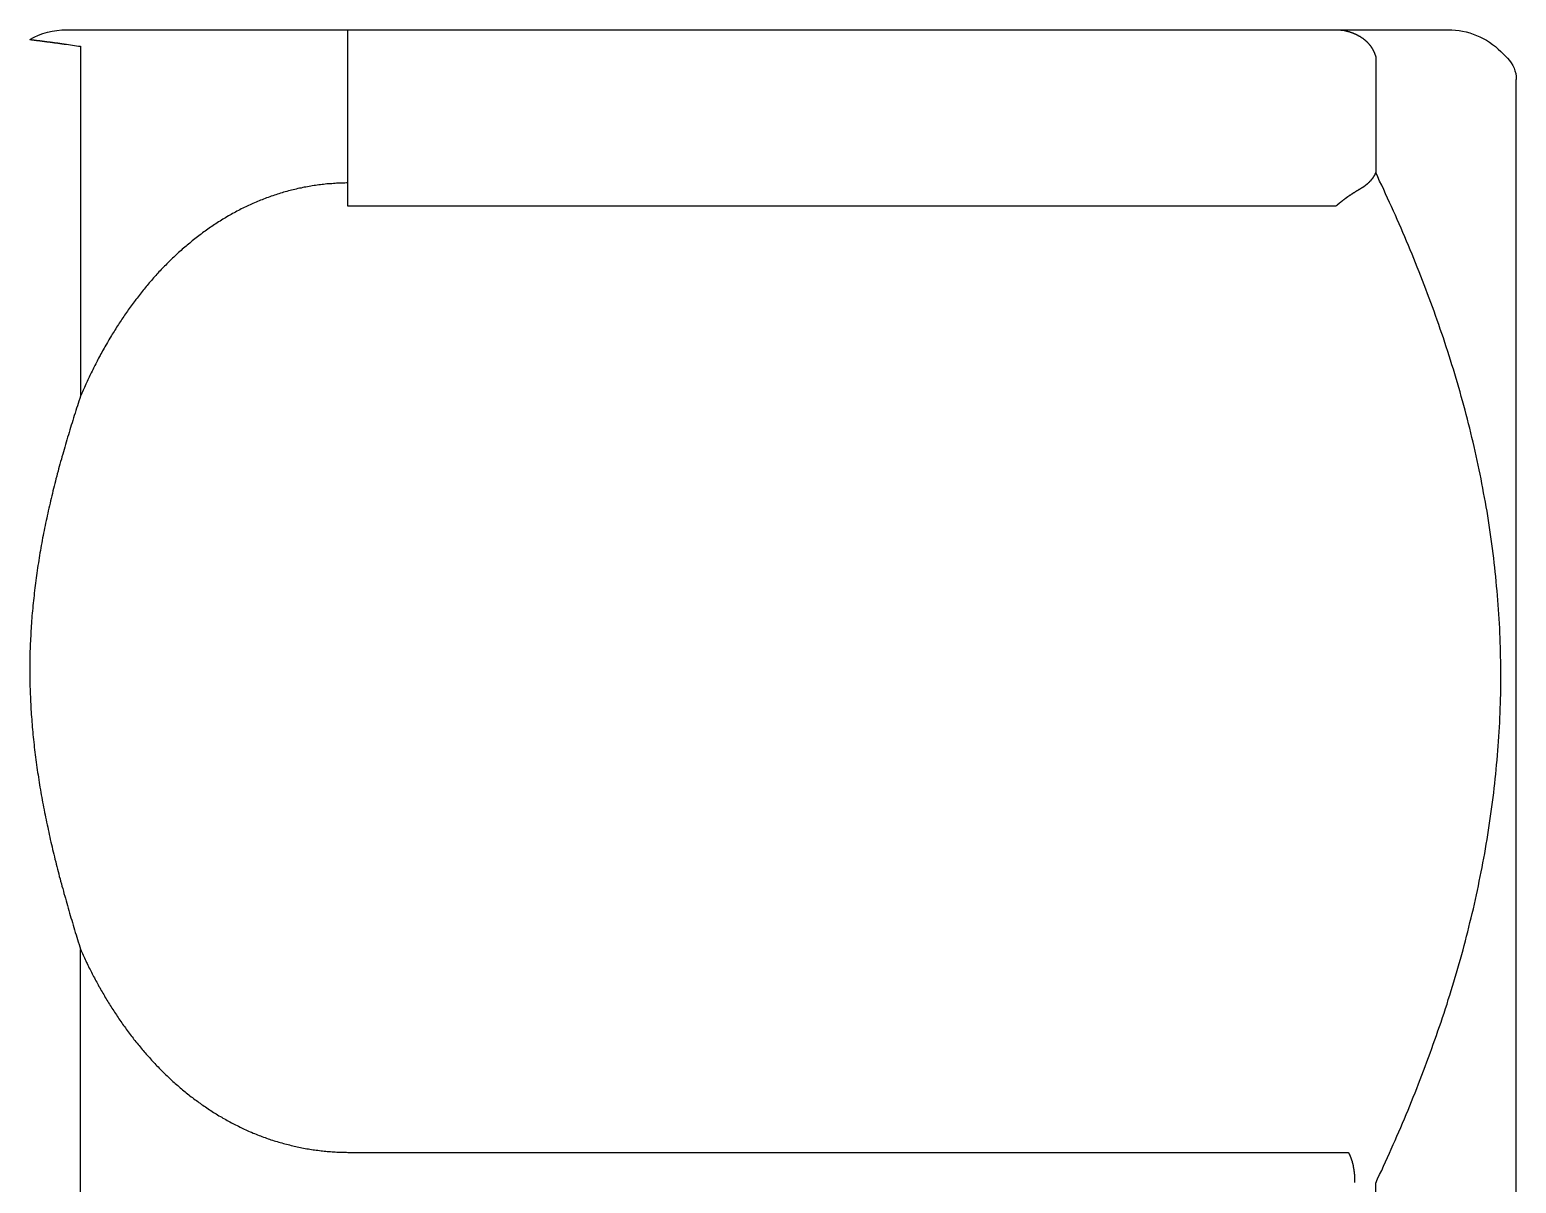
# Model space of a CAD drawing. Header units: millimetres. Extents: x 0 to 3800, y -67 to 2530.
# Drawn here: x 2366.39 to 2376.61, y 893.6 to 901.53 of the extents above; entities that cross this region are included whole.
import ezdxf

# ---------------------------------------------------------------- set-up
doc = ezdxf.new("R2010")
doc.units = ezdxf.units.MM
doc.layers.add('내부선 및 부속', color=4, linetype='Continuous')

msp = doc.modelspace()

# ---------------------------------------------------------------- linework, layer by layer
at = {"layer": '내부선 및 부속', "linetype": 'Continuous'}
for p, q in [((2366.647, 901.528), (2376.143, 901.528)), ((2368.581, 900.316), (2368.581, 901.528)), ((2366.743, 901.414), (2366.743, 899.009)), ((2375.646, 901.343), (2375.646, 900.546)), ((2376.506, 901.378), (2376.552, 901.332)), ((2376.612, 884.418), (2376.612, 901.186)), ((2375.373, 900.316), (2368.581, 900.316)), ((2366.743, 890.397), (2366.743, 895.207)), ((2368.581, 893.812), (2375.457, 893.812)), ((2375.646, 892.005), (2375.646, 893.6))]:
    msp.add_line(p, q, dxfattribs=at)
at = {"layer": '내부선 및 부속', "linetype": 'Continuous', "flags": 128}
for points in [[(2366.394, 901.461, -0.130102), (2366.647, 901.528)], [(2376.143, 901.528, -0.198912), (2376.506, 901.378)], [(2366.632, 901.43, -0.002224), (2366.743, 901.414)], [(2376.552, 901.332, -0.198912), (2376.612, 901.186)]]:
    msp.add_lwpolyline(points, format="xyb", dxfattribs=at)
for points in [[(2375.373, 901.528), (2375.374, 901.528), (2375.375, 901.528), (2375.376, 901.528), (2375.377, 901.528), (2375.378, 901.528), (2375.379, 901.528), (2375.38, 901.528), (2375.381, 901.528), (2375.382, 901.528), (2375.383, 901.528), (2375.385, 901.528), (2375.386, 901.528), (2375.387, 901.528), (2375.388, 901.528), (2375.389, 901.528), (2375.39, 901.528), (2375.391, 901.528), (2375.392, 901.528), (2375.393, 901.528), (2375.394, 901.528), (2375.395, 901.528), (2375.396, 901.527), (2375.397, 901.527), (2375.398, 901.527), (2375.399, 901.527), (2375.4, 901.527), (2375.401, 901.527), (2375.402, 901.527), (2375.404, 901.527), (2375.405, 901.527), (2375.406, 901.527), (2375.407, 901.526), (2375.408, 901.526), (2375.409, 901.526), (2375.41, 901.526), (2375.411, 901.526), (2375.412, 901.526), (2375.413, 901.526), (2375.414, 901.526), (2375.415, 901.525), (2375.416, 901.525), (2375.417, 901.525), (2375.418, 901.525), (2375.419, 901.525), (2375.42, 901.525), (2375.421, 901.524), (2375.422, 901.524), (2375.424, 901.524), (2375.425, 901.524), (2375.426, 901.524), (2375.427, 901.524), (2375.428, 901.523), (2375.429, 901.523), (2375.43, 901.523), (2375.431, 901.523), (2375.432, 901.523), (2375.433, 901.522), (2375.434, 901.522), (2375.435, 901.522), (2375.436, 901.522), (2375.437, 901.522), (2375.438, 901.521), (2375.439, 901.521), (2375.44, 901.521), (2375.441, 901.521), (2375.442, 901.52), (2375.443, 901.52), (2375.444, 901.52), (2375.445, 901.52), (2375.446, 901.519), (2375.447, 901.519), (2375.449, 901.519), (2375.45, 901.519), (2375.451, 901.518), (2375.452, 901.518), (2375.453, 901.518), (2375.454, 901.518), (2375.455, 901.517), (2375.456, 901.517), (2375.457, 901.517), (2375.458, 901.516), (2375.459, 901.516), (2375.46, 901.516), (2375.461, 901.516), (2375.462, 901.515), (2375.463, 901.515), (2375.464, 901.515), (2375.465, 901.514), (2375.466, 901.514), (2375.467, 901.514), (2375.468, 901.513), (2375.469, 901.513), (2375.47, 901.513), (2375.471, 901.512), (2375.472, 901.512), (2375.473, 901.512), (2375.474, 901.511), (2375.475, 901.511), (2375.476, 901.511), (2375.477, 901.51), (2375.477, 901.51), (2375.478, 901.51), (2375.479, 901.51), (2375.48, 901.509), (2375.481, 901.509), (2375.482, 901.509), (2375.483, 901.508), (2375.484, 901.508), (2375.485, 901.507), (2375.486, 901.507), (2375.487, 901.507), (2375.488, 901.506), (2375.489, 901.506), (2375.49, 901.506), (2375.491, 901.505), (2375.492, 901.505), (2375.493, 901.504), (2375.494, 901.504), (2375.495, 901.504), (2375.496, 901.503), (2375.497, 901.503), (2375.498, 901.502), (2375.499, 901.502), (2375.5, 901.501), (2375.501, 901.501), (2375.502, 901.501), (2375.503, 901.5), (2375.504, 901.5), (2375.505, 901.499), (2375.506, 901.499), (2375.506, 901.498), (2375.507, 901.498), (2375.508, 901.498), (2375.509, 901.497), (2375.51, 901.497), (2375.511, 901.496), (2375.512, 901.496), (2375.513, 901.495), (2375.514, 901.495), (2375.515, 901.494), (2375.516, 901.494), (2375.517, 901.493), (2375.518, 901.493), (2375.519, 901.492), (2375.52, 901.492), (2375.521, 901.491), (2375.522, 901.491), (2375.523, 901.49), (2375.523, 901.49), (2375.524, 901.489), (2375.525, 901.489), (2375.526, 901.488), (2375.527, 901.488), (2375.528, 901.487), (2375.529, 901.487), (2375.53, 901.486), (2375.531, 901.486), (2375.532, 901.485), (2375.533, 901.485), (2375.534, 901.484), (2375.534, 901.484)], [(2375.534, 901.484), (2375.535, 901.484), (2375.536, 901.483), (2375.537, 901.483), (2375.538, 901.482), (2375.539, 901.481), (2375.54, 901.481), (2375.541, 901.48), (2375.542, 901.48), (2375.543, 901.479), (2375.543, 901.478), (2375.544, 901.478), (2375.545, 901.477), (2375.546, 901.477), (2375.547, 901.476), (2375.548, 901.475), (2375.549, 901.475), (2375.55, 901.474), (2375.551, 901.473), (2375.552, 901.473), (2375.553, 901.472), (2375.554, 901.471), (2375.555, 901.471), (2375.556, 901.47), (2375.557, 901.469), (2375.558, 901.469), (2375.559, 901.468), (2375.56, 901.467), (2375.561, 901.466), (2375.562, 901.466), (2375.562, 901.465), (2375.563, 901.464), (2375.564, 901.464), (2375.565, 901.463), (2375.566, 901.462), (2375.567, 901.461), (2375.568, 901.461), (2375.569, 901.46), (2375.57, 901.459), (2375.571, 901.459), (2375.571, 901.458), (2375.572, 901.457), (2375.573, 901.456), (2375.574, 901.455), (2375.575, 901.455), (2375.576, 901.454), (2375.577, 901.453), (2375.578, 901.452), (2375.578, 901.452), (2375.579, 901.451), (2375.58, 901.45), (2375.581, 901.449), (2375.582, 901.448), (2375.583, 901.448), (2375.584, 901.447), (2375.584, 901.446), (2375.585, 901.445), (2375.586, 901.444), (2375.587, 901.444), (2375.588, 901.443), (2375.588, 901.442), (2375.589, 901.441), (2375.59, 901.44), (2375.591, 901.439), (2375.592, 901.439), (2375.592, 901.438), (2375.593, 901.437), (2375.594, 901.436), (2375.595, 901.435), (2375.596, 901.434), (2375.596, 901.433), (2375.597, 901.433), (2375.598, 901.432), (2375.599, 901.431), (2375.599, 901.43), (2375.6, 901.429), (2375.601, 901.428), (2375.602, 901.427), (2375.602, 901.426), (2375.603, 901.425), (2375.604, 901.424), (2375.605, 901.424), (2375.605, 901.423), (2375.606, 901.422), (2375.607, 901.421), (2375.607, 901.42), (2375.608, 901.419), (2375.609, 901.418), (2375.609, 901.417), (2375.61, 901.416), (2375.611, 901.415), (2375.612, 901.414), (2375.612, 901.413), (2375.613, 901.412), (2375.613, 901.411), (2375.614, 901.41), (2375.615, 901.409), (2375.615, 901.409), (2375.616, 901.408), (2375.617, 901.407), (2375.617, 901.406), (2375.617, 901.406), (2375.618, 901.405), (2375.619, 901.404), (2375.619, 901.403), (2375.62, 901.402), (2375.62, 901.401), (2375.621, 901.4), (2375.622, 901.399), (2375.622, 901.398), (2375.623, 901.397), (2375.623, 901.396), (2375.624, 901.395), (2375.624, 901.394), (2375.625, 901.393), (2375.626, 901.392), (2375.626, 901.391), (2375.627, 901.39), (2375.627, 901.389), (2375.628, 901.388), (2375.628, 901.387), (2375.629, 901.385), (2375.629, 901.384), (2375.63, 901.383), (2375.63, 901.382), (2375.631, 901.381), (2375.631, 901.38), (2375.632, 901.379), (2375.632, 901.378), (2375.633, 901.377), (2375.633, 901.376), (2375.634, 901.375), (2375.634, 901.374), (2375.635, 901.373), (2375.635, 901.372), (2375.636, 901.371), (2375.636, 901.37), (2375.637, 901.369), (2375.637, 901.368), (2375.638, 901.367), (2375.638, 901.365), (2375.638, 901.364), (2375.639, 901.363), (2375.639, 901.362), (2375.64, 901.361), (2375.64, 901.36), (2375.641, 901.359), (2375.641, 901.358), (2375.641, 901.357), (2375.642, 901.356), (2375.642, 901.355), (2375.642, 901.354), (2375.643, 901.352), (2375.643, 901.351), (2375.644, 901.35), (2375.644, 901.349), (2375.644, 901.348), (2375.645, 901.347), (2375.645, 901.346), (2375.645, 901.345), (2375.646, 901.344), (2375.646, 901.344)], [(2366.394, 901.461), (2366.394, 901.461), (2366.395, 901.461), (2366.396, 901.461), (2366.397, 901.461), (2366.398, 901.461), (2366.399, 901.46), (2366.399, 901.46), (2366.4, 901.46), (2366.401, 901.46), (2366.402, 901.46), (2366.403, 901.46), (2366.403, 901.46), (2366.404, 901.46), (2366.405, 901.46), (2366.406, 901.459), (2366.407, 901.459), (2366.408, 901.459), (2366.408, 901.459), (2366.409, 901.459), (2366.41, 901.459), (2366.411, 901.459), (2366.412, 901.459), (2366.413, 901.459), (2366.413, 901.459), (2366.414, 901.459), (2366.415, 901.459), (2366.416, 901.459), (2366.417, 901.458), (2366.418, 901.458), (2366.418, 901.458), (2366.419, 901.458), (2366.42, 901.458), (2366.421, 901.458), (2366.422, 901.458), (2366.423, 901.458), (2366.423, 901.458), (2366.424, 901.458), (2366.425, 901.457), (2366.426, 901.457), (2366.427, 901.457), (2366.428, 901.457), (2366.428, 901.457), (2366.429, 901.457), (2366.43, 901.457), (2366.431, 901.457), (2366.432, 901.456), (2366.433, 901.456), (2366.433, 901.456), (2366.434, 901.456), (2366.435, 901.456), (2366.436, 901.456), (2366.437, 901.456), (2366.438, 901.456), (2366.438, 901.456), (2366.439, 901.455), (2366.44, 901.455), (2366.441, 901.455), (2366.442, 901.455), (2366.442, 901.455), (2366.443, 901.455), (2366.444, 901.455), (2366.445, 901.455), (2366.446, 901.455), (2366.447, 901.455), (2366.447, 901.454), (2366.448, 901.454), (2366.449, 901.454), (2366.45, 901.454), (2366.451, 901.454), (2366.452, 901.454), (2366.452, 901.454), (2366.453, 901.454), (2366.454, 901.454), (2366.455, 901.454), (2366.456, 901.453), (2366.457, 901.453), (2366.457, 901.453), (2366.458, 901.453), (2366.459, 901.453), (2366.46, 901.453), (2366.461, 901.453), (2366.462, 901.453), (2366.462, 901.453), (2366.463, 901.453), (2366.464, 901.452), (2366.465, 901.452), (2366.466, 901.452), (2366.467, 901.452), (2366.467, 901.452), (2366.468, 901.452), (2366.469, 901.452), (2366.47, 901.452), (2366.471, 901.452), (2366.472, 901.452), (2366.472, 901.451), (2366.473, 901.451), (2366.474, 901.451), (2366.475, 901.451), (2366.476, 901.451), (2366.477, 901.451), (2366.477, 901.451), (2366.477, 901.451), (2366.478, 901.451), (2366.479, 901.451), (2366.48, 901.45), (2366.481, 901.45), (2366.481, 901.45), (2366.482, 901.45), (2366.483, 901.45), (2366.484, 901.45), (2366.485, 901.45), (2366.486, 901.45), (2366.486, 901.45), (2366.487, 901.45), (2366.488, 901.449), (2366.489, 901.449), (2366.49, 901.449), (2366.491, 901.449), (2366.491, 901.449), (2366.492, 901.449), (2366.493, 901.449), (2366.494, 901.449), (2366.495, 901.449), (2366.496, 901.448), (2366.496, 901.448), (2366.497, 901.448), (2366.498, 901.448), (2366.499, 901.448), (2366.5, 901.448), (2366.501, 901.448), (2366.501, 901.448), (2366.502, 901.448), (2366.503, 901.447), (2366.504, 901.447), (2366.505, 901.447), (2366.506, 901.447), (2366.506, 901.447), (2366.507, 901.447), (2366.508, 901.447), (2366.509, 901.447), (2366.51, 901.447), (2366.511, 901.447), (2366.511, 901.446), (2366.512, 901.446), (2366.513, 901.446), (2366.514, 901.446), (2366.515, 901.446), (2366.515, 901.446), (2366.516, 901.446), (2366.517, 901.446), (2366.518, 901.446), (2366.519, 901.445), (2366.52, 901.445), (2366.52, 901.445), (2366.521, 901.445), (2366.522, 901.445), (2366.523, 901.445), (2366.524, 901.445), (2366.525, 901.445), (2366.525, 901.445), (2366.526, 901.444), (2366.527, 901.444), (2366.528, 901.444), (2366.529, 901.444), (2366.53, 901.444), (2366.53, 901.444), (2366.531, 901.444), (2366.532, 901.444), (2366.533, 901.444), (2366.534, 901.443), (2366.535, 901.443), (2366.535, 901.443), (2366.536, 901.443), (2366.537, 901.443), (2366.538, 901.443), (2366.539, 901.443), (2366.54, 901.443), (2366.54, 901.443), (2366.541, 901.442), (2366.542, 901.442), (2366.543, 901.442), (2366.544, 901.442), (2366.545, 901.442), (2366.545, 901.442), (2366.546, 901.442), (2366.547, 901.442), (2366.548, 901.442), (2366.549, 901.441), (2366.549, 901.441), (2366.55, 901.441), (2366.551, 901.441), (2366.552, 901.441), (2366.553, 901.441), (2366.554, 901.441), (2366.554, 901.441), (2366.555, 901.441), (2366.556, 901.44), (2366.557, 901.44), (2366.558, 901.44), (2366.559, 901.44), (2366.559, 901.44), (2366.559, 901.44), (2366.56, 901.44), (2366.561, 901.44), (2366.562, 901.44), (2366.563, 901.44), (2366.564, 901.439), (2366.564, 901.439), (2366.565, 901.439), (2366.566, 901.439), (2366.567, 901.439), (2366.568, 901.439), (2366.569, 901.439), (2366.569, 901.439), (2366.57, 901.439), (2366.571, 901.438), (2366.572, 901.438), (2366.573, 901.438), (2366.574, 901.438), (2366.574, 901.438), (2366.575, 901.438), (2366.576, 901.438), (2366.577, 901.438), (2366.578, 901.438), (2366.579, 901.437), (2366.579, 901.437), (2366.58, 901.437), (2366.581, 901.437), (2366.582, 901.437), (2366.583, 901.437), (2366.583, 901.437), (2366.584, 901.437), (2366.585, 901.437), (2366.586, 901.436), (2366.587, 901.436), (2366.588, 901.436), (2366.588, 901.436), (2366.589, 901.436), (2366.59, 901.436), (2366.591, 901.436), (2366.592, 901.436), (2366.593, 901.436), (2366.593, 901.435), (2366.594, 901.435), (2366.595, 901.435), (2366.596, 901.435), (2366.597, 901.435), (2366.598, 901.435), (2366.598, 901.435), (2366.599, 901.435), (2366.6, 901.435), (2366.601, 901.434), (2366.602, 901.434), (2366.603, 901.434), (2366.603, 901.434), (2366.604, 901.434), (2366.605, 901.434), (2366.606, 901.434), (2366.607, 901.434), (2366.608, 901.433), (2366.608, 901.433), (2366.609, 901.433), (2366.61, 901.433), (2366.611, 901.433), (2366.612, 901.433), (2366.612, 901.433), (2366.613, 901.433), (2366.614, 901.433), (2366.615, 901.432), (2366.616, 901.432), (2366.617, 901.432), (2366.617, 901.432), (2366.618, 901.432), (2366.619, 901.432), (2366.62, 901.432), (2366.621, 901.432), (2366.622, 901.432), (2366.622, 901.431), (2366.623, 901.431), (2366.624, 901.431), (2366.625, 901.431), (2366.626, 901.431), (2366.627, 901.431), (2366.627, 901.431), (2366.628, 901.431), (2366.629, 901.431), (2366.63, 901.43), (2366.631, 901.43), (2366.632, 901.43), (2366.632, 901.43)], [(2368.581, 900.475), (2368.57, 900.475), (2368.559, 900.474), (2368.548, 900.474), (2368.537, 900.474), (2368.526, 900.474), (2368.514, 900.473), (2368.503, 900.473), (2368.492, 900.472), (2368.481, 900.471), (2368.47, 900.47), (2368.459, 900.47), (2368.448, 900.469), (2368.436, 900.468), (2368.425, 900.466), (2368.414, 900.465), (2368.403, 900.464), (2368.392, 900.463), (2368.381, 900.461), (2368.37, 900.46), (2368.359, 900.458), (2368.348, 900.457), (2368.336, 900.455), (2368.325, 900.453), (2368.314, 900.451), (2368.303, 900.449), (2368.292, 900.447), (2368.281, 900.445), (2368.27, 900.443), (2368.259, 900.44), (2368.248, 900.438), (2368.237, 900.436), (2368.226, 900.433), (2368.215, 900.431), (2368.205, 900.428), (2368.194, 900.425), (2368.183, 900.422), (2368.172, 900.42), (2368.161, 900.417), (2368.15, 900.414), (2368.139, 900.411), (2368.129, 900.407), (2368.118, 900.404), (2368.107, 900.401), (2368.096, 900.397), (2368.086, 900.394), (2368.075, 900.391), (2368.064, 900.387), (2368.054, 900.383), (2368.043, 900.38), (2368.033, 900.376), (2368.022, 900.372), (2368.012, 900.368), (2368.001, 900.364), (2367.991, 900.36), (2367.98, 900.356), (2367.97, 900.351), (2367.959, 900.347), (2367.949, 900.343), (2367.939, 900.338), (2367.928, 900.334), (2367.918, 900.329), (2367.908, 900.325), (2367.898, 900.32), (2367.888, 900.315), (2367.878, 900.31), (2367.868, 900.306), (2367.858, 900.301), (2367.848, 900.296), (2367.838, 900.291), (2367.828, 900.285), (2367.818, 900.28), (2367.808, 900.275), (2367.798, 900.27), (2367.788, 900.264), (2367.778, 900.259), (2367.769, 900.253), (2367.759, 900.248), (2367.749, 900.242), (2367.74, 900.236), (2367.73, 900.231), (2367.721, 900.225), (2367.711, 900.219), (2367.702, 900.213), (2367.692, 900.207), (2367.683, 900.201), (2367.673, 900.195), (2367.664, 900.189), (2367.655, 900.183), (2367.645, 900.176), (2367.636, 900.17), (2367.627, 900.164), (2367.618, 900.157), (2367.609, 900.151), (2367.6, 900.144), (2367.59, 900.138), (2367.581, 900.131), (2367.572, 900.124), (2367.564, 900.118), (2367.555, 900.111), (2367.546, 900.104), (2367.546, 900.104), (2367.537, 900.097), (2367.528, 900.09), (2367.519, 900.083), (2367.511, 900.076), (2367.502, 900.069), (2367.493, 900.062), (2367.485, 900.055), (2367.476, 900.048), (2367.468, 900.041), (2367.459, 900.033), (2367.451, 900.026), (2367.442, 900.019), (2367.434, 900.011), (2367.426, 900.004), (2367.417, 899.996), (2367.409, 899.989), (2367.401, 899.981), (2367.393, 899.974), (2367.385, 899.966), (2367.376, 899.958), (2367.368, 899.951), (2367.36, 899.943), (2367.352, 899.935), (2367.344, 899.927), (2367.337, 899.919), (2367.329, 899.911), (2367.321, 899.903), (2367.313, 899.895), (2367.305, 899.887), (2367.298, 899.879), (2367.29, 899.871), (2367.282, 899.863), (2367.275, 899.855), (2367.267, 899.847), (2367.26, 899.838), (2367.252, 899.83), (2367.245, 899.822), (2367.237, 899.813), (2367.23, 899.805), (2367.223, 899.797), (2367.215, 899.788), (2367.208, 899.78), (2367.201, 899.771), (2367.194, 899.763), (2367.187, 899.754), (2367.18, 899.745), (2367.173, 899.737), (2367.166, 899.728), (2367.159, 899.719), (2367.152, 899.71), (2367.145, 899.702), (2367.138, 899.693), (2367.131, 899.684), (2367.124, 899.675), (2367.118, 899.666), (2367.111, 899.657), (2367.104, 899.648), (2367.098, 899.639), (2367.091, 899.63), (2367.084, 899.621), (2367.078, 899.612), (2367.071, 899.603), (2367.065, 899.594), (2367.059, 899.585), (2367.052, 899.576), (2367.046, 899.567), (2367.04, 899.557), (2367.033, 899.548), (2367.027, 899.539), (2367.021, 899.53), (2367.015, 899.52), (2367.009, 899.511), (2367.003, 899.502), (2366.997, 899.492), (2366.991, 899.483), (2366.985, 899.473), (2366.979, 899.464), (2366.973, 899.455), (2366.967, 899.445), (2366.961, 899.436), (2366.955, 899.426), (2366.949, 899.416), (2366.944, 899.407), (2366.938, 899.397), (2366.932, 899.388), (2366.927, 899.378), (2366.921, 899.368), (2366.916, 899.359), (2366.91, 899.349), (2366.905, 899.339), (2366.899, 899.329), (2366.894, 899.32), (2366.889, 899.31), (2366.883, 899.3), (2366.878, 899.29), (2366.873, 899.281), (2366.867, 899.271), (2366.862, 899.261), (2366.857, 899.251), (2366.852, 899.241), (2366.852, 899.241), (2366.847, 899.231), (2366.842, 899.221), (2366.837, 899.211), (2366.832, 899.201), (2366.827, 899.191), (2366.822, 899.181), (2366.817, 899.171), (2366.812, 899.161), (2366.807, 899.151), (2366.802, 899.141), (2366.798, 899.131), (2366.793, 899.121), (2366.788, 899.111), (2366.784, 899.101), (2366.779, 899.091), (2366.774, 899.08), (2366.77, 899.07), (2366.765, 899.06), (2366.761, 899.05), (2366.756, 899.04), (2366.752, 899.03), (2366.747, 899.019), (2366.743, 899.009), (2366.743, 899.009)], [(2375.646, 900.546), (2375.645, 900.545), (2375.645, 900.544), (2375.644, 900.543), (2375.644, 900.542), (2375.644, 900.541), (2375.643, 900.54), (2375.643, 900.539), (2375.642, 900.538), (2375.642, 900.538), (2375.641, 900.537), (2375.641, 900.536), (2375.641, 900.535), (2375.64, 900.534), (2375.64, 900.533), (2375.639, 900.532), (2375.639, 900.531), (2375.638, 900.53), (2375.638, 900.529), (2375.637, 900.528), (2375.637, 900.527), (2375.636, 900.527), (2375.636, 900.526), (2375.635, 900.525), (2375.635, 900.524), (2375.634, 900.523), (2375.634, 900.522), (2375.633, 900.521), (2375.633, 900.52), (2375.632, 900.52), (2375.632, 900.519), (2375.631, 900.518), (2375.63, 900.517), (2375.63, 900.516), (2375.629, 900.515), (2375.629, 900.514), (2375.628, 900.513), (2375.628, 900.513), (2375.627, 900.512), (2375.626, 900.511), (2375.626, 900.51), (2375.625, 900.509), (2375.625, 900.508), (2375.624, 900.508), (2375.623, 900.507), (2375.623, 900.506), (2375.622, 900.505), (2375.622, 900.504), (2375.621, 900.503), (2375.62, 900.503), (2375.62, 900.502), (2375.619, 900.501), (2375.619, 900.5), (2375.618, 900.499), (2375.617, 900.499), (2375.617, 900.498), (2375.616, 900.497), (2375.615, 900.496), (2375.615, 900.495), (2375.614, 900.495), (2375.613, 900.494), (2375.613, 900.493), (2375.612, 900.492), (2375.611, 900.491), (2375.611, 900.491), (2375.61, 900.49), (2375.609, 900.489), (2375.609, 900.488), (2375.608, 900.488), (2375.607, 900.487), (2375.606, 900.486), (2375.606, 900.485), (2375.605, 900.485), (2375.604, 900.484), (2375.604, 900.483), (2375.603, 900.482), (2375.602, 900.482), (2375.601, 900.481), (2375.601, 900.48), (2375.6, 900.479), (2375.599, 900.479), (2375.598, 900.478), (2375.598, 900.477), (2375.597, 900.476), (2375.596, 900.476), (2375.595, 900.475), (2375.595, 900.474), (2375.594, 900.474), (2375.593, 900.473), (2375.592, 900.472), (2375.592, 900.472), (2375.591, 900.471), (2375.59, 900.47), (2375.589, 900.469), (2375.589, 900.469), (2375.588, 900.468), (2375.587, 900.467), (2375.586, 900.467), (2375.585, 900.466), (2375.585, 900.465), (2375.584, 900.465), (2375.584, 900.465), (2375.583, 900.464), (2375.582, 900.463), (2375.581, 900.463), (2375.581, 900.462), (2375.58, 900.461), (2375.579, 900.461), (2375.578, 900.46), (2375.577, 900.459), (2375.577, 900.459), (2375.576, 900.458), (2375.575, 900.457), (2375.574, 900.457), (2375.573, 900.456), (2375.573, 900.456), (2375.572, 900.455), (2375.571, 900.454), (2375.57, 900.454), (2375.569, 900.453), (2375.568, 900.452), (2375.568, 900.452), (2375.567, 900.451), (2375.566, 900.451), (2375.565, 900.45), (2375.564, 900.449), (2375.563, 900.449), (2375.562, 900.448), (2375.562, 900.448), (2375.561, 900.447), (2375.56, 900.446), (2375.559, 900.446), (2375.558, 900.445), (2375.557, 900.445), (2375.556, 900.444), (2375.556, 900.444), (2375.555, 900.443), (2375.554, 900.442), (2375.553, 900.442), (2375.552, 900.441), (2375.551, 900.441), (2375.55, 900.44), (2375.55, 900.44), (2375.549, 900.439), (2375.548, 900.438), (2375.547, 900.438), (2375.546, 900.437), (2375.545, 900.437), (2375.544, 900.436), (2375.543, 900.436), (2375.542, 900.435), (2375.542, 900.435), (2375.541, 900.434), (2375.54, 900.434), (2375.539, 900.433), (2375.538, 900.433), (2375.537, 900.432), (2375.536, 900.432), (2375.535, 900.431), (2375.534, 900.431), (2375.534, 900.43), (2375.534, 900.43)], [(2375.646, 893.6), (2375.659, 893.629), (2375.673, 893.659), (2375.687, 893.688), (2375.7, 893.717), (2375.714, 893.747), (2375.727, 893.776), (2375.74, 893.806), (2375.753, 893.835), (2375.766, 893.865), (2375.779, 893.894), (2375.792, 893.924), (2375.805, 893.953), (2375.818, 893.983), (2375.83, 894.013), (2375.843, 894.043), (2375.856, 894.073), (2375.868, 894.102), (2375.88, 894.132), (2375.892, 894.162), (2375.904, 894.192), (2375.917, 894.222), (2375.928, 894.252), (2375.94, 894.283), (2375.952, 894.313), (2375.964, 894.343), (2375.975, 894.373), (2375.987, 894.403), (2375.998, 894.434), (2376.009, 894.464), (2376.02, 894.494), (2376.031, 894.525), (2376.042, 894.555), (2376.053, 894.586), (2376.064, 894.616), (2376.074, 894.647), (2376.085, 894.677), (2376.095, 894.708), (2376.105, 894.739), (2376.116, 894.769), (2376.126, 894.8), (2376.136, 894.831), (2376.145, 894.862), (2376.155, 894.893), (2376.165, 894.924), (2376.174, 894.954), (2376.184, 894.985), (2376.193, 895.016), (2376.202, 895.047), (2376.211, 895.079), (2376.22, 895.11), (2376.229, 895.141), (2376.237, 895.172), (2376.246, 895.203), (2376.254, 895.234), (2376.262, 895.266), (2376.271, 895.297), (2376.279, 895.328), (2376.286, 895.36), (2376.294, 895.391), (2376.302, 895.423), (2376.309, 895.454), (2376.317, 895.486), (2376.324, 895.517), (2376.331, 895.549), (2376.338, 895.581), (2376.345, 895.612), (2376.352, 895.644), (2376.358, 895.676), (2376.365, 895.707), (2376.371, 895.739), (2376.377, 895.771), (2376.383, 895.803), (2376.389, 895.835), (2376.395, 895.867), (2376.4, 895.898), (2376.406, 895.93), (2376.411, 895.962), (2376.416, 895.994), (2376.422, 896.026), (2376.426, 896.058), (2376.431, 896.09), (2376.436, 896.122), (2376.44, 896.154), (2376.445, 896.187), (2376.449, 896.219), (2376.453, 896.251), (2376.457, 896.283), (2376.461, 896.315), (2376.464, 896.347), (2376.468, 896.379), (2376.471, 896.412), (2376.474, 896.444), (2376.477, 896.476), (2376.48, 896.508), (2376.483, 896.541), (2376.486, 896.573), (2376.488, 896.605), (2376.49, 896.637), (2376.492, 896.67), (2376.494, 896.702), (2376.494, 896.702), (2376.496, 896.734), (2376.498, 896.767), (2376.499, 896.799), (2376.501, 896.831), (2376.502, 896.864), (2376.503, 896.896), (2376.504, 896.928), (2376.505, 896.961), (2376.505, 896.993), (2376.505, 897.025), (2376.506, 897.058), (2376.506, 897.09), (2376.506, 897.122), (2376.505, 897.155), (2376.505, 897.187), (2376.504, 897.22), (2376.504, 897.252), (2376.503, 897.284), (2376.502, 897.317), (2376.501, 897.349), (2376.499, 897.381), (2376.498, 897.414), (2376.496, 897.446), (2376.494, 897.478), (2376.492, 897.51), (2376.49, 897.543), (2376.488, 897.575), (2376.485, 897.607), (2376.483, 897.64), (2376.48, 897.672), (2376.477, 897.704), (2376.474, 897.736), (2376.471, 897.769), (2376.468, 897.801), (2376.464, 897.833), (2376.46, 897.865), (2376.457, 897.897), (2376.453, 897.929), (2376.449, 897.962), (2376.444, 897.994), (2376.44, 898.026), (2376.435, 898.058), (2376.431, 898.09), (2376.426, 898.122), (2376.421, 898.154), (2376.416, 898.186), (2376.411, 898.218), (2376.405, 898.25), (2376.4, 898.282), (2376.394, 898.314), (2376.388, 898.345), (2376.382, 898.377), (2376.376, 898.409), (2376.37, 898.441), (2376.363, 898.473), (2376.357, 898.504), (2376.35, 898.536), (2376.343, 898.568), (2376.337, 898.599), (2376.329, 898.631), (2376.322, 898.663), (2376.315, 898.694), (2376.307, 898.726), (2376.3, 898.757), (2376.292, 898.789), (2376.284, 898.82), (2376.276, 898.851), (2376.268, 898.883), (2376.26, 898.914), (2376.251, 898.945), (2376.243, 898.977), (2376.234, 899.008), (2376.226, 899.039), (2376.217, 899.07), (2376.208, 899.101), (2376.198, 899.132), (2376.189, 899.163), (2376.18, 899.194), (2376.17, 899.225), (2376.161, 899.256), (2376.151, 899.287), (2376.141, 899.317), (2376.131, 899.348), (2376.121, 899.379), (2376.111, 899.41), (2376.1, 899.44), (2376.09, 899.471), (2376.079, 899.502), (2376.069, 899.532), (2376.058, 899.563), (2376.047, 899.593), (2376.036, 899.623), (2376.025, 899.654), (2376.014, 899.684), (2376.002, 899.714), (2375.991, 899.745), (2375.979, 899.775), (2375.968, 899.805), (2375.956, 899.835), (2375.944, 899.865), (2375.944, 899.865), (2375.932, 899.895), (2375.92, 899.925), (2375.908, 899.955), (2375.896, 899.985), (2375.883, 900.015), (2375.871, 900.045), (2375.858, 900.075), (2375.846, 900.105), (2375.833, 900.134), (2375.82, 900.164), (2375.807, 900.194), (2375.794, 900.223), (2375.781, 900.253), (2375.768, 900.282), (2375.755, 900.312), (2375.741, 900.341), (2375.728, 900.371), (2375.714, 900.4), (2375.701, 900.429), (2375.687, 900.459), (2375.673, 900.488), (2375.66, 900.517), (2375.646, 900.546), (2375.646, 900.546)], [(2375.534, 900.43), (2375.533, 900.429), (2375.531, 900.429), (2375.53, 900.428), (2375.529, 900.428), (2375.528, 900.427), (2375.527, 900.426), (2375.526, 900.426), (2375.525, 900.425), (2375.524, 900.424), (2375.523, 900.424), (2375.522, 900.423), (2375.521, 900.423), (2375.52, 900.422), (2375.519, 900.421), (2375.518, 900.421), (2375.516, 900.42), (2375.515, 900.419), (2375.514, 900.419), (2375.513, 900.418), (2375.512, 900.418), (2375.511, 900.417), (2375.51, 900.416), (2375.509, 900.416), (2375.508, 900.415), (2375.507, 900.414), (2375.506, 900.414), (2375.505, 900.413), (2375.504, 900.412), (2375.503, 900.412), (2375.502, 900.411), (2375.501, 900.41), (2375.5, 900.41), (2375.499, 900.409), (2375.497, 900.408), (2375.496, 900.408), (2375.495, 900.407), (2375.494, 900.406), (2375.493, 900.406), (2375.492, 900.405), (2375.491, 900.404), (2375.49, 900.404), (2375.489, 900.403), (2375.488, 900.402), (2375.487, 900.402), (2375.486, 900.401), (2375.485, 900.4), (2375.484, 900.4), (2375.483, 900.399), (2375.482, 900.398), (2375.481, 900.398), (2375.48, 900.397), (2375.479, 900.396), (2375.478, 900.396), (2375.477, 900.395), (2375.476, 900.394), (2375.475, 900.394), (2375.474, 900.393), (2375.473, 900.392), (2375.472, 900.391), (2375.471, 900.391), (2375.469, 900.39), (2375.468, 900.389), (2375.467, 900.389), (2375.466, 900.388), (2375.465, 900.387), (2375.464, 900.387), (2375.463, 900.386), (2375.462, 900.385), (2375.461, 900.384), (2375.46, 900.384), (2375.459, 900.383), (2375.458, 900.382), (2375.457, 900.382), (2375.456, 900.381), (2375.455, 900.38), (2375.454, 900.379), (2375.453, 900.379), (2375.452, 900.378), (2375.451, 900.377), (2375.45, 900.377), (2375.449, 900.376), (2375.448, 900.375), (2375.447, 900.374), (2375.446, 900.374), (2375.445, 900.373), (2375.444, 900.372), (2375.443, 900.372), (2375.442, 900.371), (2375.441, 900.37), (2375.44, 900.369), (2375.439, 900.369), (2375.438, 900.368), (2375.437, 900.367), (2375.436, 900.366), (2375.435, 900.366), (2375.434, 900.365), (2375.433, 900.364), (2375.432, 900.363), (2375.431, 900.363), (2375.43, 900.362), (2375.43, 900.362), (2375.429, 900.361), (2375.428, 900.361), (2375.427, 900.36), (2375.426, 900.359), (2375.425, 900.358), (2375.424, 900.358), (2375.423, 900.357), (2375.422, 900.356), (2375.421, 900.355), (2375.42, 900.355), (2375.419, 900.354), (2375.418, 900.353), (2375.417, 900.352), (2375.416, 900.352), (2375.415, 900.351), (2375.414, 900.35), (2375.413, 900.349), (2375.412, 900.348), (2375.411, 900.348), (2375.41, 900.347), (2375.409, 900.346), (2375.409, 900.345), (2375.408, 900.345), (2375.407, 900.344), (2375.406, 900.343), (2375.405, 900.342), (2375.404, 900.342), (2375.403, 900.341), (2375.402, 900.34), (2375.401, 900.339), (2375.4, 900.339), (2375.399, 900.338), (2375.398, 900.337), (2375.397, 900.336), (2375.396, 900.335), (2375.395, 900.335), (2375.394, 900.334), (2375.393, 900.333), (2375.392, 900.332), (2375.391, 900.332), (2375.39, 900.331), (2375.389, 900.33), (2375.388, 900.329), (2375.387, 900.328), (2375.386, 900.328), (2375.385, 900.327), (2375.384, 900.326), (2375.383, 900.325), (2375.382, 900.324), (2375.381, 900.324), (2375.381, 900.323), (2375.38, 900.322), (2375.379, 900.321), (2375.378, 900.321), (2375.377, 900.32), (2375.376, 900.319), (2375.375, 900.318), (2375.374, 900.317), (2375.373, 900.317), (2375.373, 900.317)], [(2366.743, 899.009), (2366.738, 898.993), (2366.732, 898.976), (2366.727, 898.959), (2366.721, 898.943), (2366.716, 898.926), (2366.711, 898.91), (2366.705, 898.893), (2366.7, 898.877), (2366.695, 898.86), (2366.69, 898.843), (2366.685, 898.827), (2366.679, 898.81), (2366.674, 898.794), (2366.669, 898.777), (2366.664, 898.76), (2366.659, 898.744), (2366.654, 898.727), (2366.649, 898.71), (2366.644, 898.694), (2366.639, 898.677), (2366.635, 898.66), (2366.63, 898.644), (2366.625, 898.627), (2366.62, 898.61), (2366.615, 898.593), (2366.611, 898.577), (2366.606, 898.56), (2366.601, 898.543), (2366.597, 898.526), (2366.592, 898.51), (2366.588, 898.493), (2366.583, 898.476), (2366.579, 898.459), (2366.574, 898.442), (2366.57, 898.425), (2366.566, 898.409), (2366.562, 898.392), (2366.557, 898.375), (2366.553, 898.358), (2366.549, 898.341), (2366.545, 898.324), (2366.541, 898.307), (2366.537, 898.29), (2366.533, 898.273), (2366.529, 898.256), (2366.525, 898.239), (2366.521, 898.222), (2366.517, 898.205), (2366.514, 898.188), (2366.51, 898.171), (2366.506, 898.154), (2366.503, 898.137), (2366.499, 898.12), (2366.496, 898.103), (2366.492, 898.086), (2366.489, 898.069), (2366.486, 898.052), (2366.482, 898.035), (2366.479, 898.018), (2366.476, 898.001), (2366.473, 897.984), (2366.47, 897.966), (2366.467, 897.949), (2366.464, 897.932), (2366.461, 897.915), (2366.458, 897.898), (2366.455, 897.881), (2366.453, 897.863), (2366.45, 897.846), (2366.447, 897.829), (2366.445, 897.812), (2366.442, 897.794), (2366.44, 897.777), (2366.438, 897.76), (2366.435, 897.743), (2366.433, 897.725), (2366.431, 897.708), (2366.429, 897.691), (2366.427, 897.674), (2366.424, 897.656), (2366.423, 897.639), (2366.421, 897.622), (2366.419, 897.604), (2366.417, 897.587), (2366.415, 897.57), (2366.414, 897.552), (2366.412, 897.535), (2366.411, 897.518), (2366.409, 897.5), (2366.408, 897.483), (2366.406, 897.466), (2366.405, 897.448), (2366.404, 897.431), (2366.403, 897.413), (2366.402, 897.396), (2366.401, 897.379), (2366.4, 897.361), (2366.399, 897.344), (2366.398, 897.326), (2366.397, 897.309), (2366.397, 897.309), (2366.397, 897.292), (2366.396, 897.274), (2366.395, 897.257), (2366.395, 897.24), (2366.395, 897.222), (2366.394, 897.205), (2366.394, 897.187), (2366.394, 897.17), (2366.394, 897.153), (2366.394, 897.135), (2366.394, 897.118), (2366.394, 897.1), (2366.394, 897.083), (2366.394, 897.066), (2366.394, 897.048), (2366.395, 897.031), (2366.395, 897.013), (2366.396, 896.996), (2366.396, 896.979), (2366.397, 896.961), (2366.398, 896.944), (2366.398, 896.926), (2366.399, 896.909), (2366.4, 896.892), (2366.401, 896.874), (2366.402, 896.857), (2366.403, 896.839), (2366.404, 896.822), (2366.406, 896.805), (2366.407, 896.787), (2366.408, 896.77), (2366.41, 896.753), (2366.411, 896.735), (2366.413, 896.718), (2366.414, 896.701), (2366.416, 896.683), (2366.418, 896.666), (2366.42, 896.649), (2366.421, 896.631), (2366.423, 896.614), (2366.425, 896.597), (2366.427, 896.579), (2366.429, 896.562), (2366.431, 896.545), (2366.434, 896.528), (2366.436, 896.51), (2366.438, 896.493), (2366.441, 896.476), (2366.443, 896.458), (2366.445, 896.441), (2366.448, 896.424), (2366.451, 896.407), (2366.453, 896.39), (2366.456, 896.372), (2366.459, 896.355), (2366.461, 896.338), (2366.464, 896.321), (2366.467, 896.304), (2366.47, 896.286), (2366.473, 896.269), (2366.476, 896.252), (2366.479, 896.235), (2366.482, 896.218), (2366.486, 896.201), (2366.489, 896.184), (2366.492, 896.167), (2366.495, 896.149), (2366.499, 896.132), (2366.502, 896.115), (2366.506, 896.098), (2366.509, 896.081), (2366.513, 896.064), (2366.517, 896.047), (2366.52, 896.03), (2366.524, 896.013), (2366.528, 895.996), (2366.531, 895.979), (2366.535, 895.962), (2366.539, 895.945), (2366.543, 895.928), (2366.547, 895.911), (2366.551, 895.894), (2366.555, 895.877), (2366.559, 895.861), (2366.563, 895.844), (2366.567, 895.827), (2366.572, 895.81), (2366.576, 895.793), (2366.58, 895.776), (2366.584, 895.759), (2366.589, 895.742), (2366.593, 895.726), (2366.597, 895.709), (2366.602, 895.692), (2366.606, 895.675), (2366.611, 895.658), (2366.615, 895.642), (2366.62, 895.625), (2366.625, 895.608), (2366.629, 895.591), (2366.629, 895.591), (2366.634, 895.574), (2366.639, 895.558), (2366.643, 895.541), (2366.648, 895.524), (2366.653, 895.508), (2366.658, 895.491), (2366.662, 895.474), (2366.667, 895.457), (2366.672, 895.441), (2366.677, 895.424), (2366.682, 895.407), (2366.687, 895.391), (2366.692, 895.374), (2366.697, 895.357), (2366.702, 895.341), (2366.707, 895.324), (2366.712, 895.307), (2366.717, 895.291), (2366.722, 895.274), (2366.727, 895.258), (2366.733, 895.241), (2366.738, 895.224), (2366.743, 895.208), (2366.743, 895.208)], [(2366.743, 895.208), (2366.747, 895.198), (2366.752, 895.188), (2366.756, 895.178), (2366.761, 895.168), (2366.766, 895.158), (2366.77, 895.148), (2366.775, 895.138), (2366.779, 895.128), (2366.784, 895.118), (2366.789, 895.109), (2366.794, 895.099), (2366.798, 895.089), (2366.803, 895.079), (2366.808, 895.069), (2366.813, 895.06), (2366.818, 895.05), (2366.823, 895.04), (2366.828, 895.03), (2366.833, 895.021), (2366.838, 895.011), (2366.843, 895.001), (2366.848, 894.992), (2366.854, 894.982), (2366.859, 894.972), (2366.864, 894.963), (2366.869, 894.953), (2366.875, 894.944), (2366.88, 894.934), (2366.885, 894.925), (2366.891, 894.915), (2366.896, 894.906), (2366.902, 894.896), (2366.907, 894.887), (2366.913, 894.877), (2366.918, 894.868), (2366.924, 894.859), (2366.93, 894.849), (2366.935, 894.84), (2366.941, 894.831), (2366.947, 894.821), (2366.953, 894.812), (2366.959, 894.803), (2366.965, 894.794), (2366.971, 894.784), (2366.976, 894.775), (2366.982, 894.766), (2366.989, 894.757), (2366.995, 894.748), (2367.001, 894.739), (2367.007, 894.73), (2367.013, 894.721), (2367.019, 894.712), (2367.026, 894.703), (2367.032, 894.694), (2367.038, 894.685), (2367.045, 894.676), (2367.051, 894.667), (2367.057, 894.658), (2367.064, 894.649), (2367.07, 894.641), (2367.077, 894.632), (2367.084, 894.623), (2367.09, 894.614), (2367.097, 894.606), (2367.104, 894.597), (2367.11, 894.588), (2367.117, 894.58), (2367.124, 894.571), (2367.131, 894.563), (2367.138, 894.554), (2367.145, 894.546), (2367.152, 894.537), (2367.159, 894.529), (2367.166, 894.52), (2367.173, 894.512), (2367.18, 894.504), (2367.187, 894.495), (2367.194, 894.487), (2367.201, 894.479), (2367.209, 894.471), (2367.216, 894.463), (2367.223, 894.455), (2367.231, 894.446), (2367.238, 894.438), (2367.246, 894.43), (2367.253, 894.422), (2367.261, 894.414), (2367.268, 894.407), (2367.276, 894.399), (2367.283, 894.391), (2367.291, 894.383), (2367.299, 894.375), (2367.307, 894.368), (2367.314, 894.36), (2367.322, 894.352), (2367.33, 894.345), (2367.338, 894.337), (2367.346, 894.33), (2367.354, 894.322), (2367.362, 894.315), (2367.362, 894.315), (2367.37, 894.307), (2367.378, 894.3), (2367.386, 894.292), (2367.394, 894.285), (2367.403, 894.278), (2367.411, 894.271), (2367.419, 894.264), (2367.428, 894.256), (2367.436, 894.249), (2367.444, 894.242), (2367.453, 894.235), (2367.461, 894.228), (2367.47, 894.222), (2367.478, 894.215), (2367.487, 894.208), (2367.495, 894.201), (2367.504, 894.194), (2367.513, 894.188), (2367.522, 894.181), (2367.53, 894.174), (2367.539, 894.168), (2367.548, 894.161), (2367.557, 894.155), (2367.566, 894.149), (2367.575, 894.142), (2367.584, 894.136), (2367.593, 894.13), (2367.602, 894.124), (2367.611, 894.117), (2367.62, 894.111), (2367.629, 894.105), (2367.638, 894.099), (2367.648, 894.093), (2367.657, 894.087), (2367.666, 894.082), (2367.675, 894.076), (2367.685, 894.07), (2367.694, 894.064), (2367.704, 894.059), (2367.713, 894.053), (2367.722, 894.048), (2367.732, 894.042), (2367.742, 894.037), (2367.751, 894.032), (2367.761, 894.026), (2367.77, 894.021), (2367.78, 894.016), (2367.79, 894.011), (2367.799, 894.006), (2367.809, 894.001), (2367.819, 893.996), (2367.829, 893.991), (2367.839, 893.986), (2367.849, 893.981), (2367.859, 893.977), (2367.868, 893.972), (2367.878, 893.967), (2367.888, 893.963), (2367.898, 893.958), (2367.909, 893.954), (2367.919, 893.95), (2367.929, 893.945), (2367.939, 893.941), (2367.949, 893.937), (2367.959, 893.933), (2367.97, 893.929), (2367.98, 893.925), (2367.99, 893.921), (2368, 893.917), (2368.011, 893.914), (2368.021, 893.91), (2368.032, 893.906), (2368.042, 893.903), (2368.052, 893.899), (2368.063, 893.896), (2368.073, 893.892), (2368.084, 893.889), (2368.094, 893.886), (2368.105, 893.883), (2368.115, 893.88), (2368.126, 893.877), (2368.137, 893.874), (2368.147, 893.871), (2368.158, 893.868), (2368.169, 893.865), (2368.179, 893.863), (2368.19, 893.86), (2368.201, 893.857), (2368.211, 893.855), (2368.222, 893.852), (2368.233, 893.85), (2368.244, 893.848), (2368.254, 893.846), (2368.265, 893.843), (2368.276, 893.841), (2368.287, 893.839), (2368.298, 893.837), (2368.309, 893.836), (2368.319, 893.834), (2368.33, 893.832), (2368.33, 893.832), (2368.341, 893.83), (2368.352, 893.829), (2368.363, 893.827), (2368.374, 893.826), (2368.385, 893.825), (2368.396, 893.823), (2368.406, 893.822), (2368.417, 893.821), (2368.428, 893.82), (2368.439, 893.819), (2368.45, 893.818), (2368.461, 893.817), (2368.472, 893.816), (2368.483, 893.816), (2368.494, 893.815), (2368.505, 893.814), (2368.516, 893.814), (2368.527, 893.813), (2368.538, 893.813), (2368.549, 893.813), (2368.559, 893.813), (2368.57, 893.813), (2368.581, 893.812), (2368.581, 893.812)], [(2375.457, 893.812), (2375.457, 893.811), (2375.458, 893.81), (2375.459, 893.809), (2375.459, 893.808), (2375.46, 893.807), (2375.461, 893.806), (2375.461, 893.804), (2375.462, 893.803), (2375.463, 893.802), (2375.463, 893.801), (2375.464, 893.8), (2375.464, 893.798), (2375.465, 893.797), (2375.466, 893.796), (2375.466, 893.795), (2375.467, 893.794), (2375.467, 893.792), (2375.468, 893.791), (2375.469, 893.79), (2375.469, 893.789), (2375.47, 893.787), (2375.47, 893.786), (2375.471, 893.785), (2375.471, 893.784), (2375.472, 893.782), (2375.472, 893.781), (2375.473, 893.78), (2375.473, 893.779), (2375.474, 893.777), (2375.474, 893.776), (2375.475, 893.775), (2375.475, 893.774), (2375.476, 893.772), (2375.476, 893.771), (2375.477, 893.77), (2375.477, 893.769), (2375.477, 893.767), (2375.478, 893.766), (2375.478, 893.765), (2375.479, 893.764), (2375.479, 893.762), (2375.48, 893.761), (2375.48, 893.76), (2375.48, 893.758), (2375.481, 893.757), (2375.481, 893.756), (2375.482, 893.755), (2375.482, 893.753), (2375.482, 893.752), (2375.483, 893.751), (2375.483, 893.749), (2375.484, 893.748), (2375.484, 893.747), (2375.484, 893.746), (2375.485, 893.744), (2375.485, 893.743), (2375.485, 893.742), (2375.486, 893.74), (2375.486, 893.739), (2375.486, 893.738), (2375.487, 893.736), (2375.487, 893.735), (2375.487, 893.734), (2375.488, 893.733), (2375.488, 893.731), (2375.488, 893.73), (2375.489, 893.729), (2375.489, 893.727), (2375.489, 893.726), (2375.489, 893.725), (2375.49, 893.723), (2375.49, 893.722), (2375.49, 893.721), (2375.491, 893.719), (2375.491, 893.718), (2375.491, 893.717), (2375.491, 893.715), (2375.492, 893.714), (2375.492, 893.713), (2375.492, 893.711), (2375.492, 893.71), (2375.493, 893.709), (2375.493, 893.708), (2375.493, 893.706), (2375.493, 893.705), (2375.493, 893.704), (2375.494, 893.702), (2375.494, 893.701), (2375.494, 893.7), (2375.494, 893.698), (2375.494, 893.697), (2375.495, 893.696), (2375.495, 893.694), (2375.495, 893.693), (2375.495, 893.692), (2375.495, 893.69), (2375.496, 893.689), (2375.496, 893.688), (2375.496, 893.686), (2375.496, 893.685), (2375.496, 893.685), (2375.496, 893.684), (2375.496, 893.682), (2375.497, 893.681), (2375.497, 893.679), (2375.497, 893.678), (2375.497, 893.677), (2375.497, 893.675), (2375.497, 893.674), (2375.497, 893.673), (2375.498, 893.671), (2375.498, 893.67), (2375.498, 893.669), (2375.498, 893.667), (2375.498, 893.666), (2375.498, 893.665), (2375.498, 893.663), (2375.498, 893.662), (2375.499, 893.661), (2375.499, 893.659), (2375.499, 893.658), (2375.499, 893.657), (2375.499, 893.655), (2375.499, 893.654), (2375.499, 893.653), (2375.499, 893.651), (2375.499, 893.65), (2375.499, 893.649), (2375.499, 893.647), (2375.499, 893.646), (2375.5, 893.645), (2375.5, 893.643), (2375.5, 893.642), (2375.5, 893.64), (2375.5, 893.639), (2375.5, 893.638), (2375.5, 893.636), (2375.5, 893.635), (2375.5, 893.634), (2375.5, 893.632), (2375.5, 893.631), (2375.5, 893.63), (2375.5, 893.628), (2375.5, 893.627), (2375.5, 893.626), (2375.5, 893.624), (2375.5, 893.623), (2375.5, 893.622), (2375.5, 893.62), (2375.5, 893.619), (2375.5, 893.618), (2375.5, 893.616), (2375.5, 893.615), (2375.5, 893.614), (2375.5, 893.612), (2375.5, 893.611), (2375.5, 893.61), (2375.5, 893.608), (2375.5, 893.607), (2375.5, 893.605), (2375.5, 893.605)]]:
    msp.add_lwpolyline(points, dxfattribs=at)

doc.saveas('drawing.dxf')
